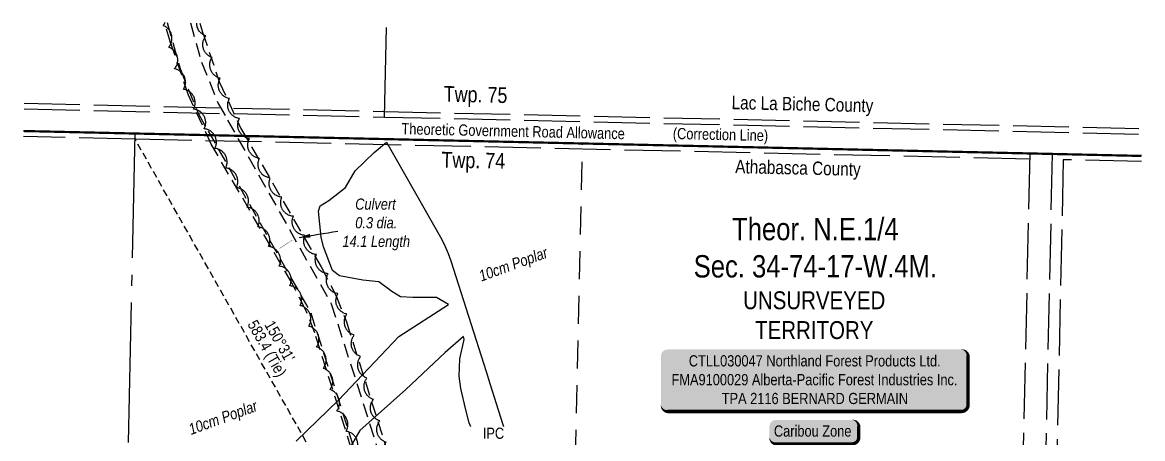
# Model space of a CAD drawing. Extents: x 402772 to 405140, y 6146205 to 6148369.
# Drawn here: x 403020 to 404022, y 6146872 to 6147244 of the extents above; entities that cross this region are included whole.
import ezdxf
from ezdxf.enums import TextEntityAlignment as Align

# ---------------------------------------------------------------- set-up
doc = ezdxf.new("R2010")
doc.units = 0
doc.header["$LTSCALE"] = 5
doc.header["$PDSIZE"] = 0.5
for name, pattern in [('0', [1, 1, 0]), ('BORDER', [44.449999999999996, 12.7, -6.35, 12.7, -6.35, 0, -6.35]), ('foc-ACCESSROAD', [3.75, 2.5, -1.25]), ('foc-LSD', [8, 5, -3]), ('foc-QUARTERLINE', [33, 25, -3, 2, -3]), ('foc-TIELINE', [1.875, 1.25, -0.625]), ('foc-UNSURVEYED', [12.5, 10, -2.5])]:
    doc.linetypes.add(name, pattern=pattern)
doc.layers.get('Defpoints').update_dxf_attribs({"color": 9})
doc.layers.add('AS-BOUNDARY', color=7, linetype='BORDER', lineweight=60, true_color=0xcc33ff)
for name, color, linetype, lineweight in [('AS-GENERAL', 48, 'Continuous', 18), ('C-AR-T', 13, 'Continuous', 9), ('T-TEXT', 48, 'Continuous', 18)]:
    doc.layers.add(name, color=color, linetype=linetype, lineweight=lineweight)
for name, color, linetype in [('AS-SURFACE IMPACT', 7, 'Continuous'), ('AS-WILDLIFE-BLOCK', 131, 'Continuous'), ('C-AR', 13, 'foc-ACCESSROAD'), ('C-SYMBOL', 7, 'Continuous'), ('D-TXT', 6, 'Continuous'), ('L-33', 7, 'Continuous'), ('L-BD', 7, 'Continuous'), ('L-QSEC', 8, 'foc-QUARTERLINE'), ('L-ROAD-T', 7, 'Continuous'), ('L-SECTION-LSD', 7, 'foc-LSD'), ('L-TIE', 7, 'foc-TIELINE'), ('L-UNS-T', 3, 'Continuous'), ('L-USEC', 7, 'foc-UNSURVEYED'), ('T-BUSH', 110, '0'), ('T-BUSH-T', 110, 'Continuous'), ('WETLAND', 143, 'Continuous')]:
    doc.layers.add(name, color=color, linetype=linetype)
doc.styles.add('175L', font='ARIALN.TTF', dxfattribs={"height": 20})
doc.styles.add('240', font='ARIALN.TTF', dxfattribs={"height": 30})
doc.styles.add('80', font='ARIALN.TTF', dxfattribs={"height": 10})
doc.styles.add('80CG', font='ARIALN.TTF', dxfattribs={"height": 10})
doc.styles.add('80L', font='ARIALN.TTF', dxfattribs={"height": 10})
doc.dimstyles.new('Compass 5 000', dxfattribs={"dimscale": 5, "dimtxt": 9, "dimasz": 2, "dimexe": 0.2, "dimexo": 0.0625, "dimgap": 0.5, "dimtad": 0, "dimtih": 1, "dimtoh": 1, "dimzin": 0, "dimdsep": 46, "dimtxsty": '80CG', "dimcen": 0.1, "dimse1": 1, "dimse2": 1, "dimclrd": 256, "dimclrt": 256, "dimaunit": 1, "dimadec": 4, "dimazin": 0, "dimtfac": 0.06, "dimtofl": 0, "dimtmove": 0, "dimatfit": 1, "dimfxl": 0.2, "dimtolj": 1, "dimtzin": 0, "dimlwd": -1, "dimarcsym": 0})

# ---------------------------------------------------------------- blocks, each defined once
blk = doc.blocks.new('*U18')
h = blk.add_hatch(color=255)
edge = h.paths.add_edge_path()
edge.add_line((-131.5, -28.5), (131.5, -28.5))
edge.add_arc((131.5, -22.5), 6, 270, 360)
edge.add_line((137.5, -22.5), (137.5, 21))
edge.add_arc((131.5, 21), 6, 0, 90)
edge.add_line((131.5, 27), (-131.5, 27))
edge.add_arc((-131.5, 21), 6, 90, 180)
edge.add_line((-137.5, 21), (-137.5, -22.5))
edge.add_arc((-131.5, -22.5), 6, 180, 270)
at = {"color": 44, "flags": 128}
blk.add_lwpolyline([(-131.5, -28.5, 3, 3, 0), (131.5, -28.5, 3, 3, 0.414213562373095), (137.5, -22.5, 3, 3, 0), (137.5, 21, 3, 0, 0.414213562373095), (131.5, 27, 0, 0, 0), (-131.5, 27, 0, 0, 0.414213562373095), (-137.5, 21, 0, 0, 0), (-137.5, -22.5, 0, 3, 0.414213562373095)], format="xyseb", close=True, dxfattribs=at)
at = {"color": 44, "style": '80'}
blk.add_attdef('ENTER_TEXT_001', (-35.98567530695772, -4.996589358799454), '', height=10, dxfattribs=at)
blk = doc.blocks.new('*U19')
h = blk.add_hatch(color=255)
edge = h.paths.add_edge_path()
edge.add_line((-33.99999999999999, -11.5), (33.99999999999999, -11.5))
edge.add_arc((33.99999999999999, -5.5), 6, 270, 360)
edge.add_line((39.99999999999999, -5.5), (39.99999999999999, 4))
edge.add_arc((33.99999999999999, 4), 6, 0, 90)
edge.add_line((33.99999999999999, 10), (-33.99999999999999, 10))
edge.add_arc((-33.99999999999999, 4), 6, 90, 180)
edge.add_line((-39.99999999999999, 4), (-39.99999999999999, -5.5))
edge.add_arc((-33.99999999999999, -5.5), 6, 180, 270)
at = {"color": 131, "flags": 128}
blk.add_lwpolyline([(-33.99999999999999, -11.5, 3, 3, 0), (33.99999999999999, -11.5, 3, 3, 0.414213562373095), (39.99999999999999, -5.5, 3, 3, 0), (39.99999999999999, 4, 3, 0, 0.414213562373095), (33.99999999999999, 10, 0, 0, 0), (-33.99999999999999, 10, 0, 0, 0.414213562373095), (-39.99999999999999, 4, 0, 0, 0), (-39.99999999999999, -5.5, 0, 3, 0.414213562373095)], format="xyseb", close=True, dxfattribs=at)
at = {"color": 131, "style": '80'}
blk.add_attdef('ENTER_TEXT_001', (-35.98567530695772, -4.996589358799454), '', height=10, dxfattribs=at)
blk = doc.blocks.new('*D21')
at = {"layer": 'C-AR-T', "transparency": 16777216}
for p, q in [((403355.1974837044, 6146840.838162972), (403384.046865521, 6146850.056895276)), ((403384.046865521, 6146850.056895276), (403394.0468655212, 6146850.056895275)), ((403317.1028259648, 6146828.665130839), (403307.5773326368, 6146825.621288388))]:
    blk.add_line(p, q, dxfattribs=at)
for points in [[(403354.6901766295, 6146842.425745193), (403355.7047907796, 6146839.250580749), (403345.6719903769, 6146837.794320522)], [(403316.5955188898, 6146830.25271306), (403317.61013304, 6146827.077548617), (403326.6283192923, 6146831.708973289)]]:
    blk.add_solid(points, dxfattribs=at)
at = {"layer": 'Defpoints', "color": 0, "transparency": 16777216}
for p in [(403344.4854592723, 6146841.507487121), (403325.4417881877, 6146835.422139889), (403345.6719903769, 6146837.794320522)]:
    blk.add_point(p, dxfattribs=at)
at = {"layer": 'C-AR-T', "transparency": 16777216, "insert": (403441.3797441025, 6146850.056895276), "char_height": 10, "attachment_point": 5, "style": '80CG', "bg_fill": 3, "box_fill_scale": 1.1, "bg_fill_color": 256, "bg_fill_true_color": 13158600, "bg_fill_transparency": 0}
blk.add_mtext('\\A1;IPC\\P20.00 A/R\\PLOC 819\\P(To be Cancelled)', dxfattribs=at)

msp = doc.modelspace()

# ---------------------------------------------------------------- linework, layer by layer
at = {"layer": 'AS-BOUNDARY', "const_width": 1.999231999999993, "flags": 128}
msp.add_lwpolyline([(403020.8632292636, 6147146.937141879), (403120.7999587841, 6147144.711844167), (403921.2530436793, 6147126.885864494), (404021.2302013129, 6147124.659986041)], dxfattribs=at)
at = {"layer": 'AS-GENERAL', "const_width": 0.299884499999999, "flags": 128}
msp.add_lwpolyline([(403261.501, 6147049.541000057), (403249.7049999996, 6147041.789000057)], dxfattribs=at)
at = {"layer": 'C-AR'}
for points in [[(403614.9479981679, 6146232.180360815), (403607.0560038455, 6146250.247079336), (403581.4524160673, 6146317.806362187), (403544.0188002675, 6146441.419196876), (403529.8124119784, 6146473.692365246), (403514.5741795591, 6146499.963772022), (403496.5914308225, 6146526.600314389), (403448.272606006, 6146592.632149101), (403436.3321400057, 6146610.727397803), (403422.1373256171, 6146635.0872051), (403338.2358255382, 6146796.961233855), (403325.7520280104, 6146826.150341616), (403281.543416412, 6146966.272487204), (403273.2351230334, 6146987.169858723), (403260.9382515867, 6147011.112969234), (403188.8465472904, 6147135.216996269), (403168.4141958163, 6147179.049230537), (403152.5105966576, 6147226.14091455), (403146.9657295555, 6147244.115420783)], [(403149.4137099187, 6147244.060904598), (403161.2066555702, 6147202.067967196), (403177.0580516975, 6147162.88700729), (403186.1091364273, 6147146.854110663), (403277.8581088179, 6146984.331956234), (403328.4982513515, 6146825.857150916), (403421.5764276768, 6146641.218468753), (403441.9954149287, 6146605.339932827), (403518.048572079, 6146500.234999013), (403537.8205185115, 6146465.245214967), (403587.2038654363, 6146306.912780772), (403617.3204544101, 6146232.127536117)], [(403170.3101195513, 6147243.595544439), (403180.1549962241, 6147208.539392903), (403195.1049709529, 6147171.586536748), (403203.51881568, 6147156.682433373), (403296.2769455439, 6146992.372679156), (403347.0612852996, 6146833.446618649), (403439.2015092371, 6146650.668547609), (403458.8315128532, 6146616.176347716), (403534.9026229593, 6146511.046603039), (403556.2726703355, 6146473.228710641), (403606.049674196, 6146313.634137182), (403637.4539004613, 6146235.651443141), (403639.4341763072, 6146231.63515578)], [(403178.5657751051, 6147243.411692126), (403181.0495754873, 6147235.360086095), (403196.2954582188, 6147190.215947032), (403215.456113826, 6147149.111801654), (403287.2593175401, 6147025.504421017), (403300.5695106722, 6146999.588282359), (403309.8137072941, 6146976.336887367), (403353.9060270909, 6146836.583336418), (403365.3716165248, 6146809.774961415), (403448.4208870252, 6146649.545168282), (403461.8221748242, 6146626.547136788), (403472.90270411, 6146609.755084187), (403521.1280827118, 6146543.850951773), (403540.0013535285, 6146515.895343591), (403556.5885069692, 6146487.298335533), (403572.1952924202, 6146451.843834057), (403609.8572045695, 6146327.477121913), (403634.8346788004, 6146261.56994277), (403647.994199241, 6146231.444559778)]]:
    msp.add_lwpolyline(points, dxfattribs=at)
at = {"layer": 'L-QSEC'}
for p, q in [((403343.8226978277, 6147159.443140785), (403345.5835683971, 6147239.692228938)), ((403103.7778043767, 6146373.545190108), (403120.7999587841, 6147144.711844167))]:
    msp.add_line(p, q, dxfattribs=at)
at = {"layer": 'L-SECTION-LSD', "flags": 128}
msp.add_lwpolyline([(403503.4154999987, 6146334.650000029), (403521.0265012321, 6147135.798854333)], dxfattribs=at)
at = {"layer": 'L-TIE', "flags": 128}
msp.add_lwpolyline([(403407.7321375789, 6146632.016823021), (403120.6889999968, 6147139.685000051)], dxfattribs=at)
at = {"layer": 'L-USEC'}
for p, q in [((403021.4104482213, 6147171.728187868), (403343.9330000001, 6147164.470000038)), ((403021.2994894251, 6147166.70134334), (403343.8198747988, 6147159.443204267)), ((403343.9330000001, 6147164.470000038), (404021.7658186891, 6147149.215319826)), ((403343.8226978277, 6147159.443140785), (404021.6526902652, 6147144.188524123)), ((403120.6889999968, 6147139.685000051), (403020.7522704764, 6147141.910297764)), ((403120.8009325821, 6147144.71182248), (403020.8632292635, 6147146.937141877)), ((403921.2530436793, 6147126.885864494), (403120.7999587841, 6147144.711844167)), ((403921.1429999973, 6147121.859000007), (403120.6889999968, 6147139.685000051)), ((403921.2530436793, 6147126.885864494), (403903.7149999973, 6146325.73700005)), ((403941.3573381137, 6147126.438265125), (403923.8194584096, 6146325.296890952)), ((403951.2991418436, 6147121.187607612), (403933.8713877987, 6146325.076843031)), ((404021.2302013129, 6147124.659986041), (403941.3573381137, 6147126.438265125)), ((404021.1182847784, 6147119.633163254), (403951.2991418436, 6147121.187607612))]:
    msp.add_line(p, q, dxfattribs=at)
at = {"layer": 'T-BUSH', "flags": 128}
for points in [[(403621.6767705719, 6146232.030539129, 0.5101466721355703), (403614.328621148, 6146250.372477892, 0.52056705), (403607.2003392385, 6146269.050819824, 0.52056705), (403600.0720573282, 6146287.72916172, 0.52056705), (403592.9437754174, 6146306.407503616, 0.52056705), (403585.8154935084, 6146325.085845478, 0.52056705), (403578.687211599, 6146343.764187383, 0.52056705), (403571.5589296895, 6146362.442529306, 0.52056705), (403564.4306477801, 6146381.120871195, 0.52056705), (403557.3023658706, 6146399.799213091, 0.52056705), (403550.1740839633, 6146418.47755496, 0.52056705), (403542.901054917, 6146437.098477708, 0.52056705), (403535.2869127761, 6146455.584085581, 0.52056705), (403526.1030121098, 6146473.330939521, 0.52056705), (403516.7115402807, 6146490.98010709, 0.52056705), (403506.2543627196, 6146507.951793783, 0.52056705), (403494.2587162357, 6146523.945458917, 0.52056705), (403483.7343710324, 6146540.861729452, 0.52056705), (403474.5617467494, 6146558.625620468, 0.52056705), (403465.3891224663, 6146576.389511455, 0.52056705), (403456.2164981827, 6146594.153402434, 0.52056705), (403447.0438739001, 6146611.917293414, 0.52056705), (403437.871249617, 6146629.681184359, 0.52056705), (403428.6986253338, 6146647.445075374, 0.52056705), (403419.5260010503, 6146665.208966354, 0.52056705), (403410.3533767672, 6146682.972857299, 0.52056705), (403401.1807524845, 6146700.736748314, 0.52056705), (403392.0081282015, 6146718.500639251, 0.52056705), (403382.8355039191, 6146736.264530266, 0.52056705), (403373.662879637, 6146754.028421253, 0.52056705), (403364.4902553544, 6146771.792312198, 0.52056705), (403355.3176310713, 6146789.556203213, 0.52056705), (403346.1450067882, 6146807.320094192, 0.52056705), (403336.9723825046, 6146825.083985172, 0.52056705), (403327.7997582215, 6146842.847876152, 0.52056705), (403318.6271339389, 6146860.611767097, 0.52056705), (403309.4545096558, 6146878.375658112, 0.52056705), (403301.109616989, 6146896.480420101, 0.52056705), (403295.1128314795, 6146915.552164153, 0.52056705), (403289.1160459658, 6146934.623908275, 0.52056705), (403283.1192604542, 6146953.695652327, 0.52056705), (403276.0840437258, 6146972.388076263, 0.52056705), (403268.3760318437, 6146990.834740239, 0.52056705), (403259.1749078408, 6147008.564810912, 0.52056705), (403249.6053791193, 6147026.11807212, 0.52056705), (403240.0358504, 6147043.67133333, 0.52056705), (403230.4663216812, 6147061.224594538, 0.52056705), (403220.8967929619, 6147078.777855713, 0.52056705), (403211.3272642448, 6147096.331116922, 0.52056705), (403201.7577355255, 6147113.884378166, 0.52056705), (403192.1882068063, 6147131.437639375, 0.52056705), (403182.6186780848, 6147148.990900584, 0.52056705), (403173.0491493655, 6147166.544161793, 0.52056705), (403163.9333036821, 6147184.317405674, 0.52056705), (403156.0774207453, 6147202.701582626, 0.52056705), (403150.78904148, 6147221.959419178, 0.52056705), (403145.8014296077, 6147241.319599621, 0.0677488937763815), (403147.5582360716, 6147244.102225739)], [(403646.5254239475, 6146231.477263276, -0.2328310617320839), (403647.3951274272, 6146242.222710289, -0.52056705), (403639.2127744358, 6146260.463926215, -0.52056705), (403631.030421439, 6146278.705142141, -0.52056705), (403623.0958578879, 6146297.048292862, -0.52056705), (403616.0738272207, 6146315.766838326, -0.52056705), (403609.0517965513, 6146334.485383756, -0.52056705), (403602.9250222752, 6146353.497922527, -0.52056705), (403597.482726874, 6146372.735237267, -0.52056705), (403592.0404314771, 6146391.972552077, -0.52056705), (403586.5981360754, 6146411.209866853, -0.52056705), (403581.155840679, 6146430.447181629, -0.52056705), (403575.7135452772, 6146449.684496369, -0.52056705), (403568.7804013655, 6146468.348051672, -0.52056705), (403559.9215977474, 6146486.270508463, -0.52056705), (403550.3521045871, 6146503.766862757, -0.52056705), (403538.7174908039, 6146520.025049002, -0.52056705), (403527.0828770238, 6146536.283235317, -0.52056705), (403515.4482632412, 6146552.541421562, -0.52056705), (403503.8136494585, 6146568.799607877, -0.52056705), (403492.1790356732, 6146585.057794156, -0.52056705), (403480.5444218905, 6146601.315980436, -0.52056705), (403469.9687370678, 6146618.276766912, -0.52056705), (403459.7367970205, 6146635.44492624, -0.52056705), (403450.3533783203, 6146653.098376689, -0.52056705), (403440.9699596175, 6146670.751827129, -0.52056705), (403431.5865409164, 6146688.405277535, -0.52056705), (403422.2031222183, 6146706.058728004, -0.52056705), (403412.8197035154, 6146723.712178453, -0.52056705), (403403.4362848143, 6146741.365628893, -0.52056705), (403394.0528661163, 6146759.019079334, -0.52056705), (403384.6694474156, 6146776.67252974, -0.52056705), (403375.7148029928, 6146794.528464674, -0.52056705), (403368.043142496, 6146812.990276185, -0.52056705), (403360.3714820035, 6146831.45208766, -0.52056705), (403352.6998215067, 6146849.9138992, -0.52056705), (403345.3009081426, 6146868.472614456, -0.52056705), (403339.6046902133, 6146887.636276987, -0.52056705), (403333.9084722872, 6146906.799939449, -0.52056705), (403328.2122543585, 6146925.963601981, -0.52056705), (403322.5160364271, 6146945.127264443, -0.52056705), (403316.8198184988, 6146964.290926967, -0.52056705), (403310.2610089584, 6146983.138233476, -0.52056705), (403302.2165159096, 6147001.440664752, -0.52056705), (403293.3367036634, 6147019.309802512, -0.52056705), (403283.0082126225, 6147036.42748732, -0.52056705), (403272.6797215804, 6147053.54517208, -0.52056705), (403262.3512305378, 6147070.662856819, -0.52056705), (403252.0227394947, 6147087.78054162, -0.52056705), (403241.6942484525, 6147104.898226387, -0.52056705), (403231.9546131432, 6147122.340642611, -0.52056705), (403222.9891072649, 6147140.209961653, -0.52056705), (403214.0236013819, 6147158.07928071, -0.52056705), (403205.0580955041, 6147175.948599759, -0.52056705), (403196.8632635684, 6147194.162146348, -0.52056705), (403189.5384951203, 6147212.76431355, -0.52056705), (403183.990142864, 6147231.966080626, -0.3187885627865166), (403175.798258431, 6147243.47332434)]]:
    msp.add_lwpolyline(points, format="xyb", dxfattribs=at)
at = {"layer": 'WETLAND'}
for points in [[(403264.6824259697, 6146869.515076293), (403302.7825021697, 6146906.027649321), (403356.7576101217, 6146963.177763602), (403401.0122334966, 6146991.627164349), (403390.2586963214, 6146997.952774452), (403380.0952215958, 6146997.952774452), (403369.1499411194, 6146997.952774452), (403358.2046606457, 6146998.734580196), (403350.3866031617, 6147003.425414685), (403338.6595169385, 6147012.025277931), (403324.5870134705, 6147013.588889411), (403303.478258267, 6147017.497918172), (403297.2238122821, 6147022.188752655), (403289.4057548, 6147043.29750786), (403287.0603375547, 6147051.897371091), (403284.7149203112, 6147075.351543538), (403286.3393082265, 6147079.992651869), (403294.0965892887, 6147084.733212514), (403308.9508985057, 6147096.460298738), (403317.5507617375, 6147111.314607956), (403334.750488197, 6147127.732528653), (403345.7749121515, 6147137.060887396), (403395.0410051704, 6147049.765501229), (403398.2098286399, 6147043.670543116), (403400.9527295092, 6147037.372412322), (403403.2567640161, 6147030.90082971), (403403.2567640161, 6147030.90082971), (403434.7559652263, 6146931.774257852), (403438.1992872385, 6146920.938278086), (403453.3768550903, 6146873.175153518), (403486.6999325575, 6146807.634262009)], [(403425.7489332454, 6146870.949128732), (403419.6909809904, 6146885.749265557), (403416.7805585032, 6146897.655539382), (403412.2826328403, 6146916.705577482), (403410.5856457758, 6146927.590257123), (403411.367451523, 6146943.226372072), (403415.2764802645, 6146960.42609854), (403414.6708354387, 6146963.15150027), (403398.0326926718, 6146948.89023504), (403363.1076228227, 6146915.552668344), (403321.8325402699, 6146879.040095337), (403299.6074958215, 6146840.940019144)]]:
    msp.add_lwpolyline(points, dxfattribs=at)

# ---------------------------------------------------------------- block references
at = {"layer": 'AS-SURFACE IMPACT'}
ref = msp.add_blockref('*U18', (403728.6421127303, 6146924.511333449), dxfattribs=dict(at, xscale=0.999615, yscale=0.999615, zscale=0.999615))
ref.add_attrib('ENTER_TEXT_001', 'CTLL030047 Northland Forest Products Ltd.', (403616.1854252303, 6146936.343974854), dxfattribs={"layer": '0', "color": 44, "height": 9.996149999999968, "style": '80'})
ref.add_attrib('ENTER_TEXT_002', 'FMA9100029 Alberta-Pacific Forest Industries Inc.', (403600.7070756396, 6146919.513258449), dxfattribs={"layer": '0', "color": 44, "height": 9.996149999999968, "style": '80'})
ref.add_attrib('ENTER_TEXT_003', 'TPA 2116 BERNARD GERMAIN', (403645.6249734056, 6146902.675723388), dxfattribs={"layer": '0', "color": 44, "height": 9.996149999999968, "style": '80'})
at = {"layer": 'AS-WILDLIFE-BLOCK', "xscale": 0.999615, "yscale": 0.999615, "zscale": 0.999615}
msp.add_blockref('*U19', (403728.2975424214, 6146878.559060477), dxfattribs=at).add_auto_attribs({'ENTER_TEXT_001': 'Caribou Zone'})

# ---------------------------------------------------------------- texts
at = {"layer": 'C-SYMBOL', "color": 3, "insert": (403729.4042485162, 6147069.246775731), "char_height": 20, "width": 215.9844474761255, "attachment_point": 2, "style": '175L'}
msp.add_mtext('Theor. N.E.1/4\\PSec. 34-74-17-W.4M.', dxfattribs=at)
at = {"layer": 'D-TXT', "color": 3, "char_height": 13.99460999999995, "attachment_point": 1, "rotation": 358.71080845748196, "style": '80L'}
for s, width, insert in [('Twp. 75', 113.0439836289223, (403397.017497523, 6147187.22836373)), ('Twp. 74', 112.7956889495226, (403395.0355636625, 6147128.386124456))]:
    msp.add_mtext_dynamic_manual_height_columns(s, width=width, gutter_width=47.5, heights=[0], dxfattribs=dict(at, insert=insert))
at = {"layer": 'L-33', "color": 200, "linetype": 'Continuous', "true_color": 0xcc33ff, "char_height": 11.99537999999997, "attachment_point": 5, "style": '240'}
for s, width, insert, rotation in [('Lac La Biche County', 200.502536665546, (403717.8456067572, 6147169.314570298), 358.72424177720035), ('Athabasca County', 201.2469424573279, (403713.8191200693, 6147112.215748594), 358.724241777138)]:
    msp.add_mtext_dynamic_manual_height_columns(s, width=width, gutter_width=45, heights=[0], dxfattribs=dict(at, insert=insert, rotation=rotation))
at = {"layer": 'L-BD', "style": '80L'}
for s, p in [('583.4 (Tie)', (403237.7835126694, 6146951.884296983)), ("150°31'", (403250.1832079124, 6146958.895269088))]:
    msp.add_text(s, height=9.99615, rotation=299.4845000000045, dxfattribs=at).set_placement(p, align=Align.MIDDLE)
at = {"layer": 'L-ROAD-T', "style": '80L'}
for s, p in [('Theoretic Government Road Allowance', (403458.9964728291, 6147146.822494306)), ('(Correction Line)', (403644.5257464699, 6147143.846910889))]:
    msp.add_text(s, height=9.996149999999968, rotation=358.7101654337207, dxfattribs=at).set_placement(p, align=Align.MIDDLE_CENTER)
at = {"layer": 'L-UNS-T', "color": 3, "insert": (403728.4070370023, 6146982.085985691), "char_height": 15.99383999999995, "attachment_point": 5, "style": '80L'}
msp.add_mtext_dynamic_manual_height_columns('UNSURVEYED TERRITORY', width=126.4137517053206, gutter_width=47.5, heights=[0], dxfattribs=at)
at = {"layer": 'T-BUSH-T', "insert": (403166.521152341, 6146884.059148008), "char_height": 9.996149999999968, "attachment_point": 1, "rotation": 20.000000000000004, "style": '80L'}
msp.add_mtext_dynamic_manual_height_columns('\\pi0.91149;{\\fArial Narrow|b0|i1|c0|p34;10cm Poplar }', width=65.40695770804903, gutter_width=100, heights=[0], dxfattribs=at)

# ---------------------------------------------------------------- leaders
at = {"layer": 'T-TEXT', "path_type": 1}
msp.add_leader([(403267.5113632681, 6147051.663889053), (403302.0917345792, 6147057.424138051)], dimstyle='Compass 5 000', override={"dimgap": 0.5, "dimtad": 0}, dxfattribs=at)

# ---------------------------------------------------------------- next in the draw order: texts
at = {"layer": 'T-BUSH-T', "insert": (403426.304767211, 6147021.264828974), "char_height": 9.996149999999968, "attachment_point": 1, "rotation": 19.999999999999982, "style": '80L', "bg_fill": 3, "box_fill_scale": 1.15, "bg_fill_color": 256, "bg_fill_true_color": 256, "bg_fill_transparency": 0}
msp.add_mtext_dynamic_manual_height_columns('\\pi0.91149;{\\fArial Narrow|b0|i1|c0|p34;10cm Poplar }', width=65.40695770804908, gutter_width=100, heights=[0], dxfattribs=at)
at = {"layer": 'T-TEXT', "insert": (403305.3482126609, 6147086.563657201), "char_height": 9.996149999999968, "attachment_point": 1, "style": '80L', "bg_fill": 3, "box_fill_scale": 1.15, "bg_fill_color": 256, "bg_fill_true_color": 256, "bg_fill_transparency": 0}
msp.add_mtext_dynamic_manual_height_columns('\\pi12.332;{\\fArial Narrow|b0|i1|c0|p34;Culvert \\P\\pi12.359;0.3 dia.\\P\\pi0.91052;14.1 Length}', width=60.33874488403807, gutter_width=50, heights=[0], dxfattribs=at)

# ---------------------------------------------------------------- next in the draw order: dimensions: what is measured, and where the dimension line sits
at = {"layer": 'C-AR-T'}
dim = msp.add_linear_dim(base=(403345.6719903769, 6146837.794320522), p1=(403325.4417881878, 6146835.422139889), p2=(403344.4854592721, 6146841.507487121), angle=17.721122458061526, text='IPC\\P20.00 A/R\\PLOC 819\\P(To be Cancelled)', dimstyle='Compass 5 000', override={"dimtfill": 1}, dxfattribs=at)
dim.commit()
dim.dimension.update_dxf_attribs({"geometry": '*D21', "text_midpoint": (403441.3797441025, 6146850.056895276), "dimtype": 161})

doc.saveas('drawing.dxf')
